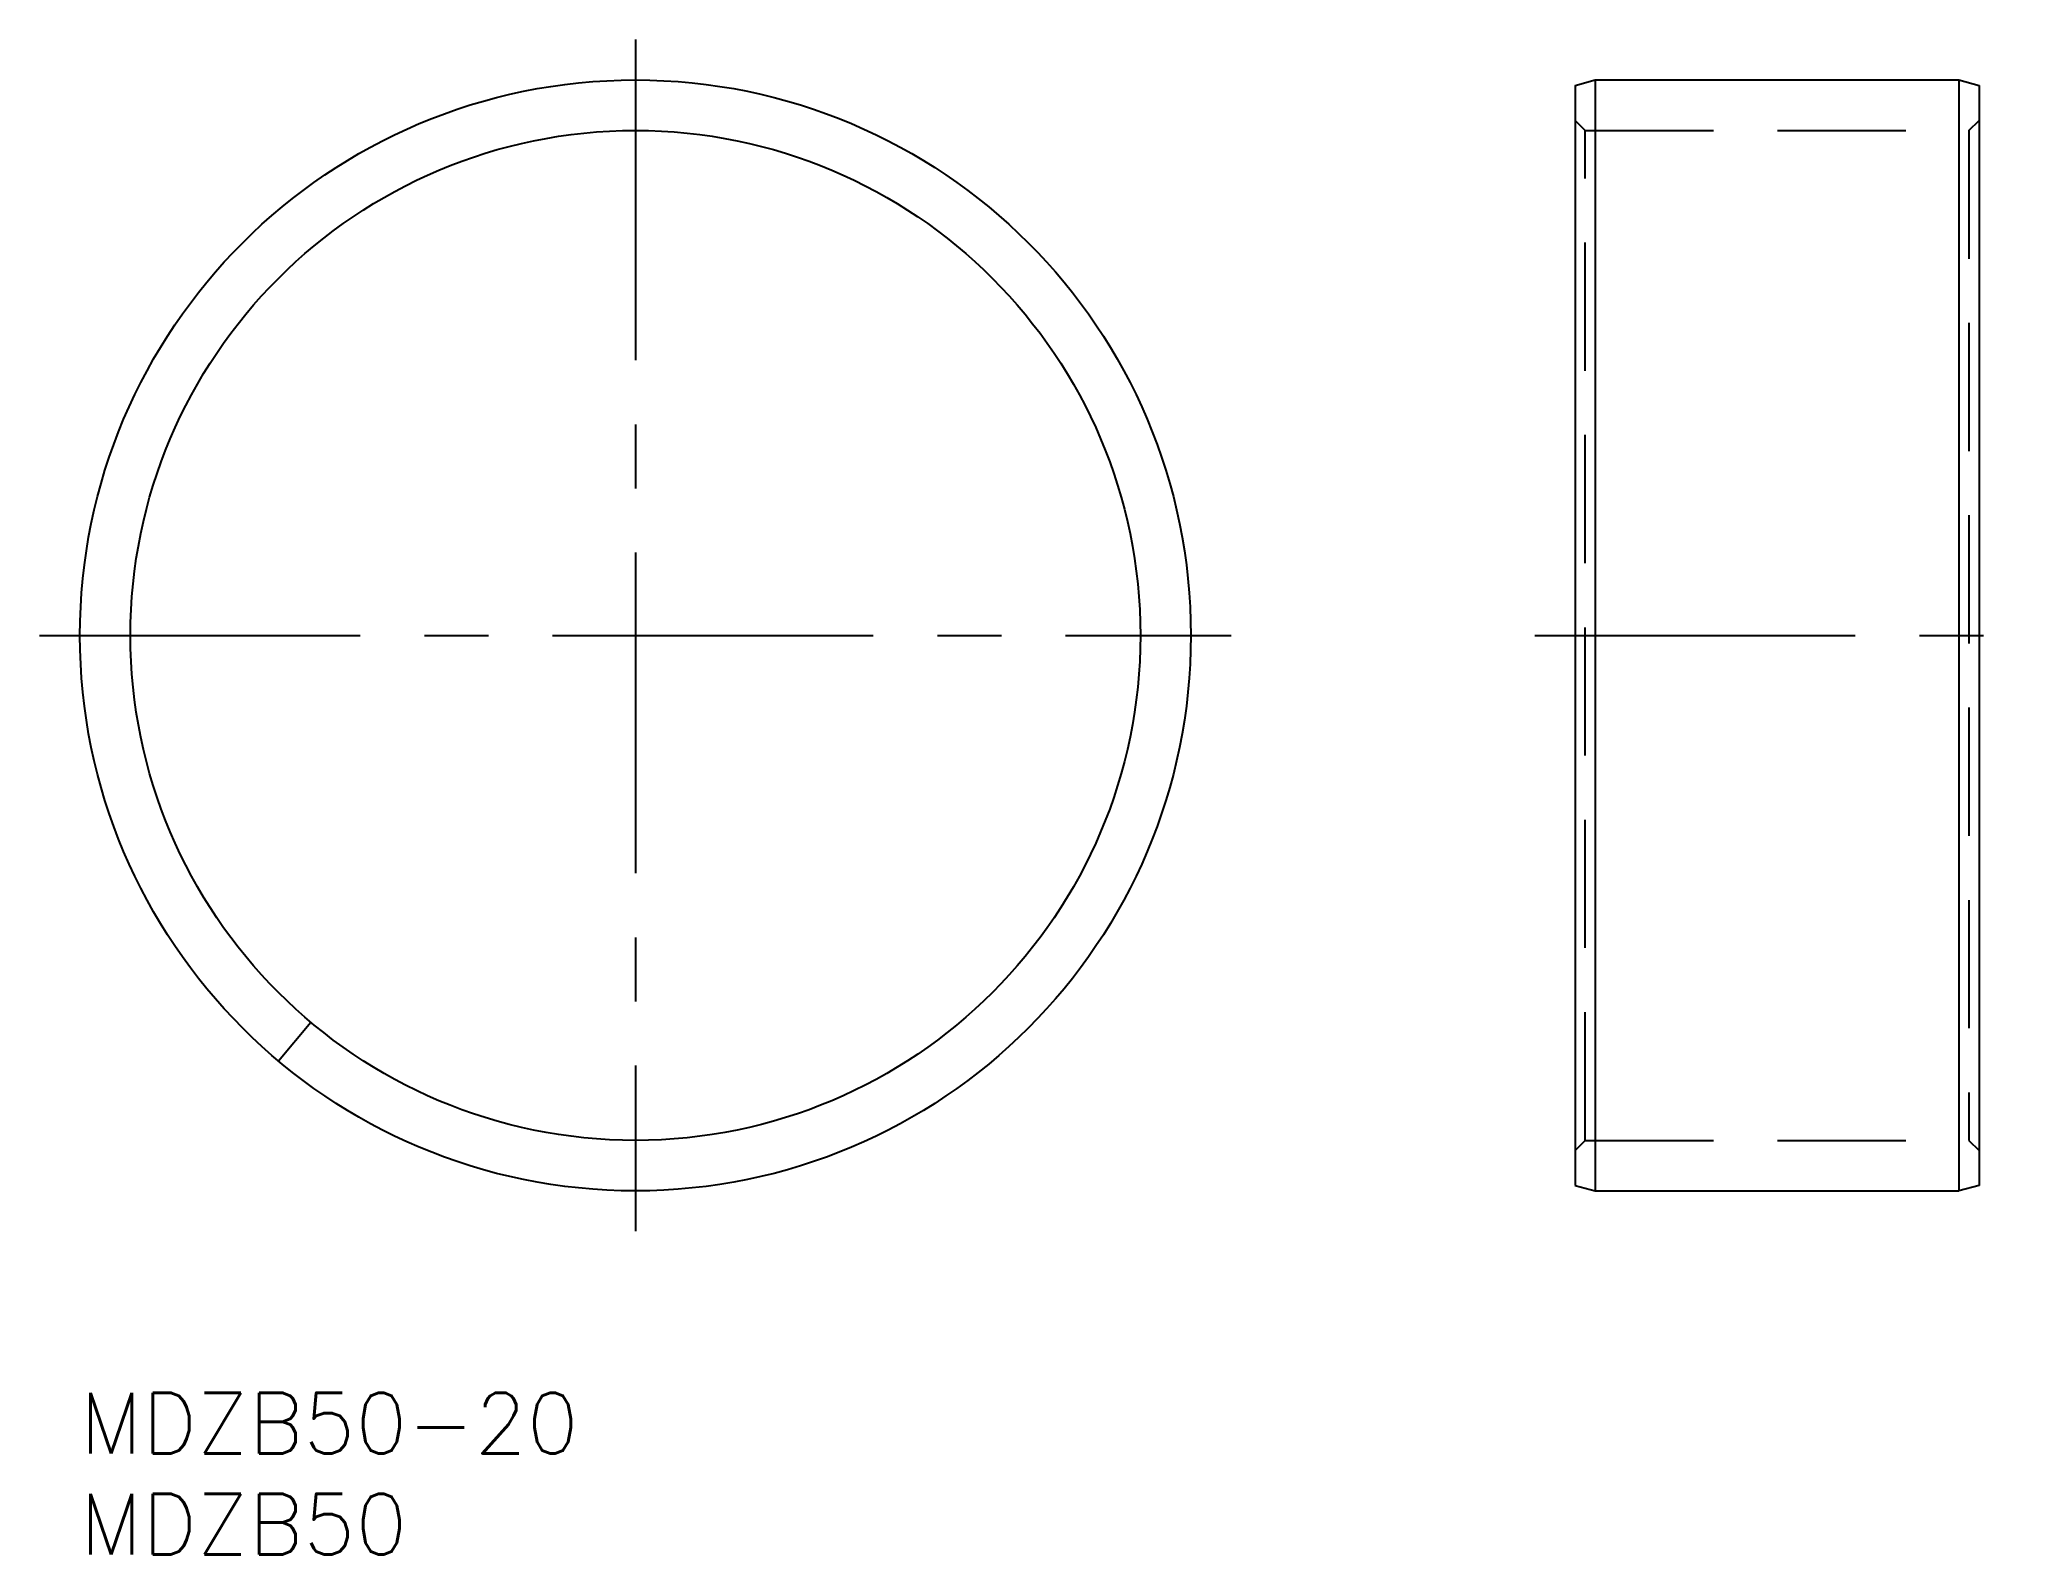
# Model space of a CAD drawing. Extents: x -2 to 96, y -8 to 67.
import ezdxf

# ---------------------------------------------------------------- set-up
doc = ezdxf.new("R2010")
doc.units = 0
doc.header["$LTSCALE"] = 0.5
doc.linetypes.add('CENTER', pattern=[50.8, 31.75, -6.35, 6.35, -6.35])
doc.linetypes.add('DASHED', pattern=[19.05, 12.7, -6.35])
for name, color, linetype in [('MSM_CENTER', 1, 'CENTER'), ('MSM_CONTINUOUS', 7, 'CONTINUOUS'), ('MSM_DASHED', 4, 'DASHED'), ('MSM_PART_NUMBER', 7, 'CONTINUOUS')]:
    doc.layers.add(name, color=color, linetype=linetype)
doc.styles.get("Standard").update_dxf_attribs({"font": 'txt.shx', "height": 1, "bigfont": 'bigfont.shx'})

# ---------------------------------------------------------------- blocks, each defined once
blk = doc.blocks.new('*U1')
at = {"layer": 'MSM_PART_NUMBER'}
blk.add_text('MDZB50-20', height=3, dxfattribs=at).set_placement((0, -3))
blk = doc.blocks.new('*U2')
at = {"layer": 'MSM_PART_NUMBER'}
blk.add_text('MDZB50', height=3, dxfattribs=at).set_placement((0, -8))

msp = doc.modelspace()

# ---------------------------------------------------------------- linework, layer by layer
at = {"layer": 'MSM_CENTER'}
for p, q in [((27.5, 67), (27.5, 8)), ((-2, 37.5), (57, 37.5)), ((72.024, 37.5), (96.024, 37.5))]:
    msp.add_line(p, q, dxfattribs=at)
at = {"layer": 'MSM_CONTINUOUS'}
for p, q in [((74.024, 64.732), (75.024, 65)), ((74.024, 64.732), (74.024, 10.268)), ((75.024, 65), (93.024, 65)), ((75.024, 65), (75.024, 10)), ((93.024, 65), (94.024, 64.735)), ((93.024, 65), (93.024, 10)), ((94.024, 64.735), (94.024, 10.268)), ((9.823, 16.434), (11.43, 18.349)), ((74.024, 10.268), (75.024, 10)), ((75.024, 10), (93.024, 10)), ((94.024, 10.268), (93.024, 10))]:
    msp.add_line(p, q, dxfattribs=at)
for radius in [27.5, 25]:
    msp.add_circle((27.5, 37.5), radius, dxfattribs=at)
at = {"layer": 'MSM_DASHED'}
for p, q in [((74.524, 62.5), (74.024, 63)), ((93.524, 62.5), (94.024, 63)), ((74.524, 12.5), (74.524, 62.5)), ((74.524, 62.5), (93.524, 62.5)), ((93.524, 62.5), (93.524, 12.5)), ((74.524, 12.5), (74.024, 12)), ((74.524, 12.5), (93.524, 12.5)), ((93.524, 12.5), (94.024, 12))]:
    msp.add_line(p, q, dxfattribs=at)

# ---------------------------------------------------------------- block references
at = {"layer": 'MSM_CONTINUOUS'}
for name in ['*U1', '*U2']:
    msp.add_blockref(name, (0, 0), dxfattribs=at)

doc.saveas('drawing.dxf')
